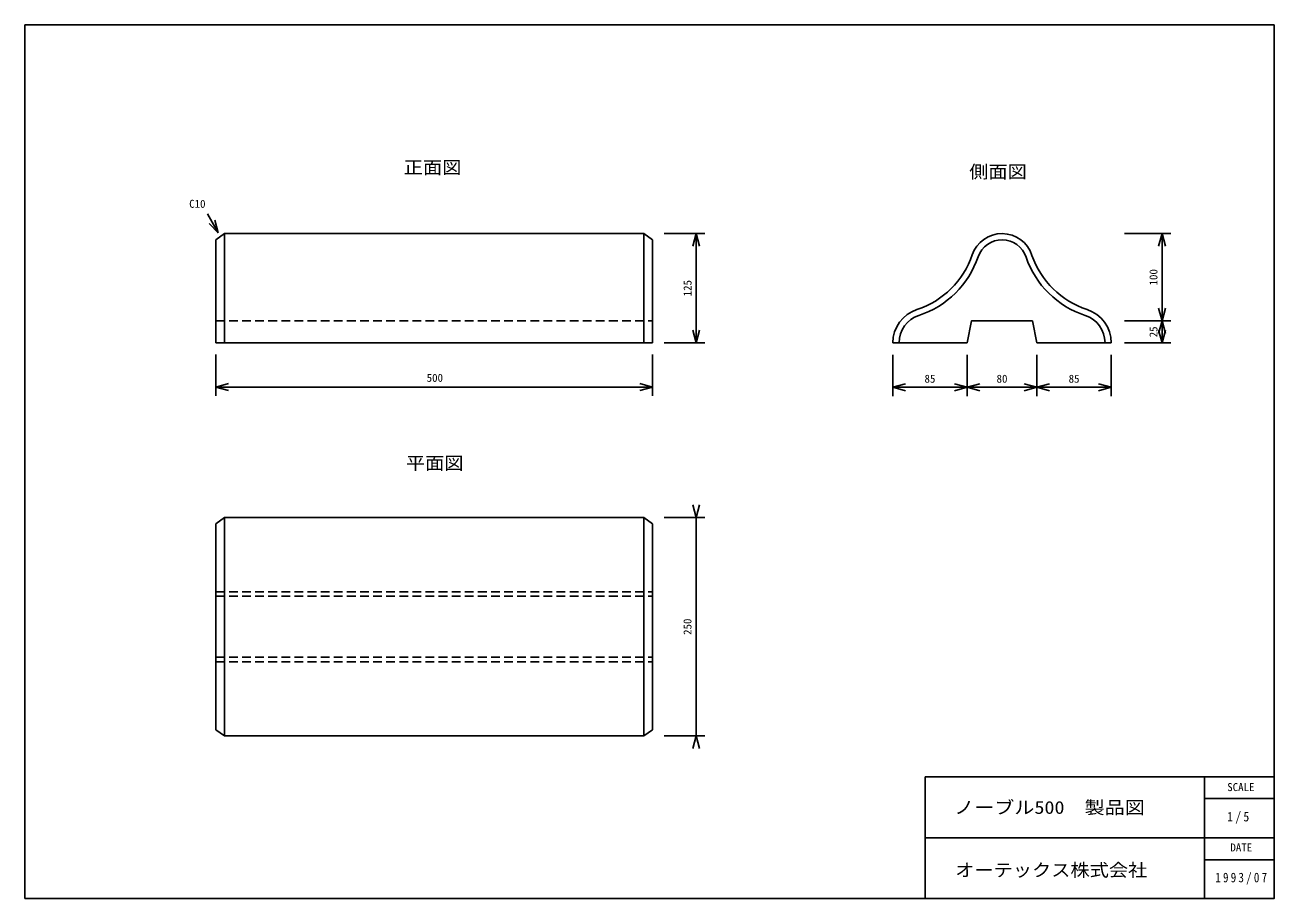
# Model space of a CAD drawing. Units: millimetres, scale not verified. Extents: x -717 to 713, y -529 to 471.
import ezdxf
from ezdxf.enums import TextEntityAlignment as Align

# ---------------------------------------------------------------- set-up
doc = ezdxf.new("R2010")
doc.units = ezdxf.units.MM
doc.header["$LTSCALE"] = 5
doc.linetypes.add('DASHED2', pattern=[3, 2, -1])
for name, color, linetype in [('0-0_外形', 7, 'Continuous'), ('0-1', 4, 'Continuous'), ('0-2', 7, 'Continuous')]:
    doc.layers.add(name, color=color, linetype=linetype)
doc.styles.add('ＭＳ ゴシック', font='')
doc.styles.get('ＭＳ ゴシック').set_extended_font_data('MS Gothic')

msp = doc.modelspace()

# ---------------------------------------------------------------- linework, layer by layer
at = {"layer": '0-0_外形'}
for p, q in [((-487.953, 107.483), (-487.953, 232.483)), ((2.047, 225.403), (-7.953, 232.483)), ((-7.953, 107.483), (-7.953, 232.483)), ((-497.953, 107.483), (-497.953, 225.403)), ((2.047, 107.483), (2.047, 225.403)), ((442.047, 107.483), (437.047, 132.483)), ((-497.953, 107.483), (-487.878, 107.483)), ((-497.953, 107.483), (2.047, 107.483)), ((-497.934, 107.483), (-497.901, 107.483)), ((442.047, 107.483), (527.047, 107.483)), ((-497.953, -99.597), (-487.953, -92.517)), ((-497.953, -335.437), (-497.953, -99.597)), ((-487.953, -342.517), (-487.953, -92.517)), ((-487.953, -92.517), (-7.953, -92.517)), ((-7.953, -92.517), (2.047, -99.597)), ((-7.953, -342.517), (-7.953, -92.517)), ((2.047, -335.437), (2.047, -99.597)), ((-497.953, -335.437), (-487.953, -342.517)), ((-487.953, -342.517), (-7.953, -342.517)), ((-7.953, -342.517), (2.047, -335.437)), ((313.943, -389.176), (313.943, -529.176)), ((633.909, -389.176), (313.943, -389.176)), ((713.444, -389.176), (633.909, -389.176)), ((633.943, -389.176), (633.943, -528.769)), ((713.444, -414.176), (633.909, -414.176)), ((713.444, -459.176), (313.943, -459.176)), ((713.444, -484.176), (633.909, -484.176)), ((-716.556, -528.769), (713.444, -528.769))]:
    msp.add_line(p, q, dxfattribs=at)
at = {"layer": '0-0_外形', "linetype": 'DASHED2'}
for p, q in [((-497.953, 132.483), (2.047, 132.483)), ((-497.953, -177.517), (2.047, -177.517)), ((-497.953, -182.517), (2.047, -182.517)), ((-497.953, -252.517), (2.047, -252.517)), ((-497.953, -257.517), (2.047, -257.517))]:
    msp.add_line(p, q, dxfattribs=at)
at = {"layer": '0-0_外形'}
for points in [[(713.444, -528.769), (713.444, 471.231), (-716.556, 471.231), (-716.556, -528.769)], [(-497.953, 225.403), (-487.953, 232.483), (-7.953, 232.483)], [(277.047, 107.483), (362.047, 107.483), (367.047, 132.483), (437.047, 132.483)]]:
    msp.add_lwpolyline(points, dxfattribs=at)
msp.add_lwpolyline([(-716.556, -528.769), (713.444, -528.769), (713.444, 471.231), (-716.556, 471.231)], close=True, dxfattribs=at)
msp.add_lwpolyline([(-716.556, -528.769), (713.444, -528.769), (713.444, 471.231), (-716.556, 471.231)], close=True, dxfattribs=at)
msp.add_lwpolyline([(-716.556, -528.769), (713.444, -528.769), (713.444, 471.231), (-716.556, 471.231)], close=True, dxfattribs=at)
msp.add_lwpolyline([(-716.556, -528.769), (713.444, -528.769), (713.444, 471.231), (-716.556, 471.231)], close=True, dxfattribs=at)
at = {"layer": '0-0_外形', "linetype": 'DASHED2'}
msp.add_lwpolyline([(-716.556, -528.769), (713.444, -528.769), (713.444, 471.231), (-716.556, 471.231)], close=True, dxfattribs=at)
at = {"layer": '0-0_外形'}
for centre, radius, start, end in [((402.047, 196.483), 36, 17.79243, 161.11866), ((402.047, 196.483), 28.92, 18.12059, 161.11866), ((273.365, 240.494), 100, 288.25847, 341.19951), ((273.365, 240.494), 107.07, 288.18064, 341.11866), ((530.729, 240.494), 107.07, 199.08691, 251.83258), ((530.729, 240.494), 100, 199.27342, 251.76254), ((317.047, 107.483), 40, 107.98813, 180), ((487.047, 107.483), 40, 0, 71.9614), ((487.047, 107.483), 40, 71.5963, 71.81936), ((317.047, 107.483), 32.92, 108.18064, 180), ((487.047, 107.483), 32.92, 0, 71.81936)]:
    msp.add_arc(centre, radius, start, end, dxfattribs=at)
at = {"layer": '0-1'}
for p, q in [((-495.194, 233.249), (-507.694, 254.899)), ((-495.194, 233.249), (-505.801, 243.855)), ((-495.194, 233.249), (-499.077, 247.738)), ((61.838, 232.483), (15.096, 232.483)), ((51.838, 232.483), (47.956, 217.994)), ((51.838, 107.483), (51.838, 232.483)), ((51.838, 232.483), (55.72, 217.994)), ((595.252, 232.483), (542.37, 232.483)), ((585.252, 232.483), (581.369, 217.994)), ((585.252, 132.483), (585.252, 232.483)), ((585.252, 232.483), (589.134, 217.994)), ((585.252, 132.483), (581.369, 146.972)), ((585.252, 132.483), (589.134, 146.972)), ((595.252, 132.483), (542.37, 132.483)), ((585.252, 132.483), (581.369, 117.994)), ((585.252, 107.483), (585.252, 132.483)), ((585.252, 132.483), (589.134, 117.994)), ((51.838, 107.483), (47.956, 121.972)), ((51.838, 107.483), (55.72, 121.972)), ((585.252, 107.483), (581.369, 121.972)), ((585.252, 107.483), (589.134, 121.972)), ((61.838, 107.483), (15.096, 107.483)), ((595.252, 107.483), (542.37, 107.483)), ((-497.901, 46.83), (-497.901, 93.894)), ((2.047, 46.83), (2.047, 93.894)), ((277.047, 46.528), (277.047, 93.785)), ((362.047, 46.528), (362.047, 93.785)), ((442.047, 46.528), (442.047, 93.785)), ((527.047, 46.528), (527.047, 93.785)), ((-497.901, 56.83), (-483.412, 60.713)), ((2.047, 56.83), (-12.442, 60.713)), ((277.047, 56.528), (291.535, 60.41)), ((362.047, 56.528), (347.558, 60.41)), ((362.047, 56.528), (376.535, 60.41)), ((442.047, 56.528), (427.558, 60.41)), ((442.047, 56.528), (456.535, 60.41)), ((527.047, 56.528), (512.558, 60.41)), ((-497.953, 56.83), (2.047, 56.83)), ((-497.901, 56.83), (-483.412, 52.948)), ((2.047, 56.83), (-12.442, 52.948)), ((277.047, 56.528), (362.047, 56.528)), ((277.047, 56.528), (291.535, 52.646)), ((362.047, 56.528), (347.558, 52.646)), ((362.047, 56.528), (442.047, 56.528)), ((362.047, 56.528), (376.535, 52.646)), ((442.047, 56.528), (427.558, 52.646)), ((442.047, 56.528), (527.047, 56.528)), ((442.047, 56.528), (456.535, 52.646)), ((527.047, 56.528), (512.558, 52.646)), ((51.752, -92.517), (47.87, -78.028)), ((51.752, -92.517), (55.635, -78.028)), ((61.752, -92.517), (15.203, -92.517)), ((51.752, -92.517), (51.752, -342.517)), ((61.752, -342.517), (15.203, -342.517)), ((51.752, -342.517), (47.87, -357.006)), ((51.752, -342.517), (55.635, -357.006))]:
    msp.add_line(p, q, dxfattribs=at)

# ---------------------------------------------------------------- texts
at = {"layer": '0-0_外形', "color": 4, "style": 'ＭＳ ゴシック'}
for s, p in [('SCALE', (659.89, -408.384)), ('DATE', (663.505, -477.529))]:
    msp.add_text(s, height=9.164, dxfattribs=at).set_placement(p, align=Align.BOTTOM_LEFT)
at = {"layer": '0-0_外形', "style": 'ＭＳ ゴシック'}
for s, width, p in [('ノーブル500\u3000製品図', 1.15, (347.159, -436.111)), ('オーテックス株式会社', 1.1, (348.394, -507.766))]:
    msp.add_text(s, height=14.66, dxfattribs=dict(at, width=width)).set_placement(p, align=Align.BOTTOM_LEFT)
at = {"layer": '0-0_外形', "char_height": 11, "attachment_point": 7, "style": 'ＭＳ ゴシック'}
for s, insert in [('\\T1.38;\\W0.9;1/5', (659.794, -443.038)), ('\\T1.39;\\W0.85;1993/07', (646.136, -512.708))]:
    msp.add_mtext(s, dxfattribs=dict(at, insert=insert))
at = {"layer": '0-1', "style": 'ＭＳ ゴシック'}
for s, p in [('C10', (-528.557, 259.225)), ('500', (-256.665, 60.051)), ('85', (313.297, 59.028)), ('80', (395.797, 59.028)), ('85', (478.297, 59.028))]:
    msp.add_text(s, height=9.164, dxfattribs=at).set_placement(p, align=Align.BOTTOM_LEFT)
for s, p in [('100', (582.752, 173.108)), ('125', (49.338, 160.608)), ('25', (582.752, 113.733)), ('250', (49.252, -226.892))]:
    msp.add_text(s, height=9.164, rotation=90, dxfattribs=at).set_placement(p, align=Align.BOTTOM_LEFT)
at = {"layer": '0-2', "style": 'ＭＳ ゴシック', "width": 1.1}
for s, p in [('正面図', (-282.916, 296.506)), ('側面図', (364.455, 291.564)), ('平面図', (-280.445, -42.005))]:
    msp.add_text(s, height=14.66, dxfattribs=at).set_placement(p, align=Align.BOTTOM_LEFT)

doc.saveas('drawing.dxf')
